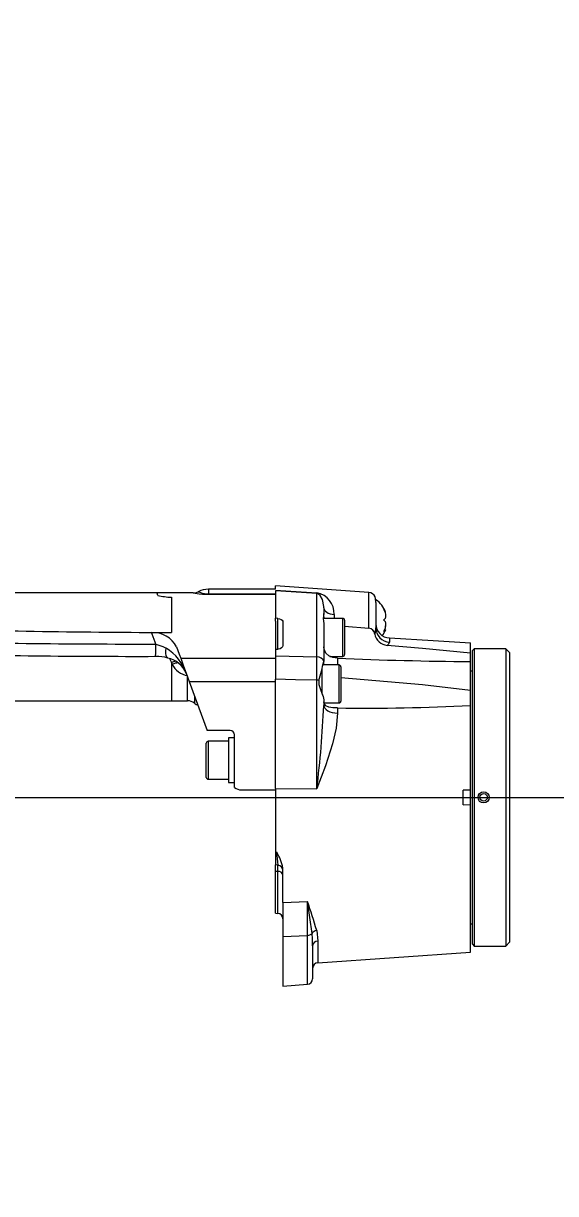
# Model space of a CAD drawing. Header units: millimetres. Extents: x 20 to 768, y 29 to 540.
# Drawn here: x 706.79 to 721.11, y 367.54 to 399.03 of the extents above; entities that cross this region are included whole.
import ezdxf

# ---------------------------------------------------------------- set-up
doc = ezdxf.new("R2010")
doc.units = ezdxf.units.MM
doc.linetypes.add('CENTERX2', pattern=[20.32, 12.7, -2.54, 2.54, -2.54])
doc.styles.add('SLDTEXTSTYLE0', font='TXT', dxfattribs={"width": 0.605})
doc.dimstyles.new('SLDDIMSTYLE1', dxfattribs={"dimtxt": 3.5, "dimasz": 3.5, "dimexe": 0, "dimexo": 0.0625, "dimgap": 0.875, "dimtad": 1, "dimtoh": 1, "dimdec": 4, "dimlfac": 10, "dimzin": 12, "dimdsep": 46, "dimtxsty": 'SLDTEXTSTYLE0', "dimsah": 1, "dimcen": 0.09, "dimadec": 1, "dimazin": 0, "dimtfac": 1, "dimtdec": 3, "dimtofl": 0, "dimtmove": 0, "dimatfit": 3, "dimfxl": 1, "dimfrac": 2, "dimtolj": 1, "dimtzin": 12, "dimarcsym": 0})

# ---------------------------------------------------------------- blocks, each defined once
blk = doc.blocks.new('*D16')
at = {"color": 7, "linetype": 'Continuous', "lineweight": 0, "transparency": 16777216}
for p, q in [((463.857, 404.246), (457.23, 405.414)), ((668.128, 378.198), (768.307, 378.198))]:
    blk.add_line(p, q, dxfattribs=at)
blk.add_arc((611.578, 378.198), 155.229, 0, 170, dxfattribs=at)
for points in [[(458.707, 405.154), (459.883, 408.494), (458.825, 408.693)], [(766.807, 378.198), (767.306, 381.704), (766.229, 381.692)]]:
    blk.add_solid(points, dxfattribs=at)
at = {"color": 7, "linetype": 'Continuous', "lineweight": 0, "transparency": 16777216, "char_height": 3.5, "attachment_point": 1, "rotation": 355, "style": 'SLDTEXTSTYLE0'}
for s, insert in [('170', (620.444, 537.784)), ('%%d', (628.434, 537.075))]:
    blk.add_mtext(s, dxfattribs=dict(at, insert=insert))
blk = doc.blocks.new('*D17')
at = {"color": 7, "linetype": 'Continuous', "lineweight": 0, "transparency": 16777216}
for p, q in [((668.128, 378.198), (767.702, 378.198)), ((463.857, 352.151), (457.826, 351.088))]:
    blk.add_line(p, q, dxfattribs=at)
blk.add_arc((611.578, 378.198), 154.624, 190, 0, dxfattribs=at)
for points in [[(766.202, 378.198), (765.624, 374.705), (766.701, 374.693)], [(459.303, 351.348), (459.421, 347.809), (460.479, 348.008)]]:
    blk.add_solid(points, dxfattribs=at)
at = {"color": 7, "linetype": 'Continuous', "lineweight": 0, "transparency": 16777216, "char_height": 3.5, "attachment_point": 1, "rotation": 5, "style": 'SLDTEXTSTYLE0'}
for s, insert in [('%%d', (627.595, 228.914)), ('170', (619.604, 228.225))]:
    blk.add_mtext(s, dxfattribs=dict(at, insert=insert))

msp = doc.modelspace()

# ---------------------------------------------------------------- linework, layer by layer
at = {"color": 7, "linetype": 'Continuous', "lineweight": 15}
for p, q in [((716.08851, 383.711494), (713.574553, 383.887287)), ((713.574553, 383.814301), (713.574553, 383.887287)), ((710.39033, 383.698194), (705.602557, 383.698319)), ((711.361581, 383.698484), (710.39033, 383.698484)), ((710.774553, 383.582244), (710.774553, 382.635544)), ((713.574553, 383.798485), (711.773086, 383.798485)), ((711.773086, 383.675327), (711.773086, 383.654627)), ((711.773086, 383.675327), (713.574553, 383.675327)), ((713.574553, 383.654627), (711.773086, 383.654627)), ((713.574553, 383.775197), (714.688504, 383.69957)), ((714.688504, 383.681297), (713.574553, 383.757523)), ((713.574553, 383.757523), (713.574553, 383.016883)), ((714.688504, 381.97888), (714.688504, 383.681297)), ((714.874554, 383.299036), (714.874554, 383.150923)), ((716.274548, 383.442001), (716.274548, 382.762088)), ((713.637627, 383.010706), (713.574553, 383.016883)), ((713.574553, 382.938398), (713.574553, 383.016883)), ((713.574553, 382.938398), (713.574553, 382.190134)), ((713.77455, 382.923735), (713.77455, 382.285825)), ((715.384555, 383.014447), (714.865435, 383.014447)), ((714.874554, 383.058469), (714.874554, 383.150923)), ((715.434552, 382.964447), (715.434552, 382.048187)), ((710.243214, 382.631678), (710.774553, 382.635544)), ((714.874554, 382.875802), (714.874554, 381.862721)), ((715.434552, 382.80781), (716.08851, 382.753594)), ((716.538859, 382.718614), (716.511321, 382.718614)), ((716.646648, 382.490092), (716.646648, 382.3759)), ((718.824554, 382.076014), (718.824554, 382.354145)), ((713.574553, 382.188196), (713.637627, 382.18833)), ((713.574553, 382.188196), (713.574553, 382.006754)), ((713.574553, 382.006754), (713.574553, 381.945578)), ((713.574553, 382.006754), (714.688504, 381.97888)), ((713.574553, 382.006754), (713.574553, 381.380571)), ((715.040398, 381.992446), (715.384555, 381.992446)), ((715.434552, 382.048187), (715.434552, 382.042447)), ((718.824554, 381.85357), (718.824554, 382.076014)), ((718.924559, 382.198484), (718.87455, 382.148485)), ((718.87455, 374.248484), (718.87455, 382.148485)), ((719.774557, 382.198484), (718.924559, 382.198484)), ((718.924559, 382.198484), (718.924559, 374.198485)), ((719.874549, 382.098485), (719.774557, 382.198484)), ((719.774557, 382.198484), (719.774557, 374.198485)), ((719.874549, 382.098485), (719.874549, 374.298484)), ((711.025679, 381.945578), (713.574553, 381.945578)), ((713.574553, 381.945578), (713.574553, 381.380571)), ((714.834547, 380.976881), (714.834547, 381.674824)), ((715.284551, 381.762726), (714.857602, 381.762726)), ((714.874554, 381.862721), (714.874113, 381.851407)), ((714.874554, 381.761747), (714.874554, 381.862721)), ((715.334559, 381.712726), (715.334559, 380.790726)), ((718.824554, 381.071294), (718.824554, 381.85357)), ((713.574553, 378.435624), (713.574553, 381.380571)), ((718.87455, 381.598485), (718.824554, 381.598485)), ((711.254603, 381.316624), (711.734367, 379.998484)), ((711.254603, 381.316624), (713.574553, 381.316624)), ((714.688504, 378.431547), (714.688504, 381.348163)), ((718.824554, 380.668089), (718.824554, 381.071294)), ((710.774553, 380.798485), (711.207396, 380.798485)), ((714.874554, 380.817375), (714.874554, 380.670353)), ((714.878154, 380.740726), (715.284551, 380.740726)), ((711.441625, 380.698485), (711.479587, 380.698485)), ((715.246654, 380.604688), (715.246654, 380.46543)), ((718.824554, 378.394316), (718.824554, 380.668089)), ((712.354553, 379.998484), (711.734367, 379.998484)), ((712.474549, 379.798485), (712.314558, 379.798485)), ((712.314558, 379.798485), (712.314558, 378.598485)), ((712.474549, 378.462074), (712.474549, 379.878484)), ((711.714554, 378.794634), (711.714554, 379.659485)), ((712.314558, 379.709485), (711.764551, 379.709485)), ((711.714554, 378.737485), (711.714554, 378.794634)), ((711.764551, 378.687485), (712.314558, 378.687485)), ((712.314558, 378.598485), (712.474549, 378.598485)), ((712.65924, 378.398485), (713.574553, 378.398485)), ((713.574553, 378.435624), (713.574553, 376.723593)), ((713.574553, 378.435624), (714.688504, 378.431547)), ((718.624556, 378.000279), (718.624556, 378.39669)), ((718.824554, 378.394316), (718.624556, 378.39669)), ((718.824554, 378.002653), (718.824554, 378.394316)), ((718.624556, 378.000279), (718.824554, 378.002653)), ((718.824554, 374.034499), (718.824554, 378.002653)), ((713.574553, 376.723593), (713.614095, 376.719594)), ((713.574553, 376.723593), (713.574553, 376.380987)), ((713.637627, 376.375469), (713.574553, 376.380987)), ((713.574553, 376.20675), (713.574553, 376.380987)), ((713.637627, 376.203224), (713.637627, 376.375469)), ((713.637627, 376.203224), (713.574553, 376.20675)), ((713.574553, 375.080987), (713.574553, 376.20675)), ((713.77455, 375.367168), (713.77455, 376.298611)), ((713.77455, 375.367168), (714.435017, 375.396116)), ((713.77455, 375.367168), (713.77455, 374.45648)), ((714.435017, 374.485428), (714.435017, 375.396116)), ((713.574553, 375.080987), (713.637627, 375.075469)), ((718.824554, 374.798484), (718.87455, 374.798484)), ((713.77455, 374.45648), (714.435017, 374.485428)), ((713.77455, 374.45648), (713.77455, 373.121565)), ((714.683974, 374.617424), (714.714086, 374.332496)), ((714.574552, 374.20254), (714.574552, 373.317384)), ((718.87455, 374.248484), (718.924559, 374.198485)), ((718.924559, 374.198485), (719.774557, 374.198485)), ((719.774557, 374.198485), (719.874549, 374.298484)), ((714.714086, 373.747068), (718.824554, 374.034499)), ((713.77455, 373.121565), (714.435017, 373.167749))]:
    msp.add_line(p, q, dxfattribs=at)
at = {"color": 8, "linetype": 'Continuous', "lineweight": 15}
for p, q in [((710.411591, 383.632775), (710.39033, 383.69119)), ((711.773086, 383.798485), (711.773086, 383.675327)), ((716.08851, 382.753594), (716.08851, 383.711494)), ((713.637627, 382.187507), (713.637627, 383.010706)), ((715.153623, 383.123625), (715.153623, 383.014447)), ((715.384555, 381.992446), (715.384555, 383.014447)), ((710.774553, 381.836099), (710.774553, 380.798485)), ((715.246654, 381.943226), (715.246654, 381.762726)), ((715.284551, 380.740726), (715.284551, 381.762726)), ((711.207396, 380.798485), (711.207396, 381.446319)), ((711.395955, 380.928249), (711.395955, 380.731818)), ((711.764551, 379.709485), (711.764551, 378.750833)), ((711.764551, 378.750833), (711.764551, 378.687485)), ((713.637627, 375.075469), (713.637627, 376.203224)), ((714.435017, 373.167749), (714.435017, 374.485428)), ((714.714086, 374.332496), (714.714086, 373.747068))]:
    msp.add_line(p, q, dxfattribs=at)
at = {"color": 8, "linetype": 'Continuous', "lineweight": 15, "flags": 128}
for points in [[(711.773086, 383.654627), (711.689794, 383.656365), (711.615456, 383.660869), (711.519081, 383.670948), (711.419052, 383.686684), (711.376137, 383.695177), (711.360824, 383.698473), (711.361581, 383.698309)], [(711.499381, 383.731344), (711.498243, 383.731803), (711.537063, 383.716246), (711.603749, 383.69592), (711.668003, 383.683148), (711.717558, 383.677497), (711.761964, 383.675413), (711.773086, 383.675327)], [(710.678858, 381.950107), (710.67347, 381.950518), (710.649205, 381.972482), (710.632301, 382.012813), (710.623753, 382.069144), (710.624063, 382.138165), (710.633213, 382.215822)], [(710.774553, 381.836092), (710.774553, 381.836097), (710.733009, 381.930088)], [(710.774553, 381.836099), (710.877037, 381.865622), (710.880727, 381.866246)]]:
    msp.add_lwpolyline(points, dxfattribs=at)
at = {"color": 7, "linetype": 'Continuous', "lineweight": 15, "flags": 128}
for points in [[(714.874554, 383.299036), (714.873743, 383.333182), (714.838565, 383.519051), (714.776445, 383.631354), (714.732528, 383.667888), (714.709437, 383.677568), (714.701176, 383.679599), (714.693106, 383.680878), (714.688504, 383.681297)], [(714.874554, 383.299036), (714.879823, 383.266238), (714.895428, 383.23459), (714.920831, 383.205205), (714.955151, 383.179113), (714.997161, 383.157231), (715.045405, 383.140326), (715.098167, 383.128991), (715.153623, 383.123625)], [(716.48382, 383.265481), (716.523624, 383.17823), (716.538763, 383.113158), (716.539193, 383.055091), (716.525877, 383.013121), (716.499818, 382.9857), (716.48382, 382.978493)], [(713.637627, 383.010706), (713.685274, 383.001793), (713.72633, 382.985461), (713.756431, 382.963335), (713.7725, 382.937317), (713.77455, 382.923735)], [(714.874554, 383.058469), (714.880669, 383.024499), (714.886201, 383.014447)], [(716.48382, 382.978493), (716.523624, 382.934153), (716.538763, 382.882784), (716.539193, 382.819237), (716.525877, 382.754819), (716.499818, 382.69003), (716.48382, 382.661496)], [(710.356748, 382.325577), (710.337502, 382.377466), (710.257119, 382.594178), (710.243214, 382.631678)], [(716.244042, 382.593294), (716.262484, 382.647909), (716.274548, 382.762088)], [(716.48382, 382.661496), (716.523612, 382.704405), (716.538763, 382.71811), (716.539109, 382.713667)], [(716.523624, 382.718739), (716.538763, 382.783811), (716.539014, 382.81839)], [(710.356748, 382.325577), (710.549099, 382.260071), (710.633213, 382.215822)], [(716.646648, 382.3759), (716.610456, 382.312321), (716.577602, 382.288568)], [(716.646648, 382.490092), (717.818141, 382.41636), (718.824554, 382.354145)], [(710.916186, 382.246413), (710.951728, 382.148755), (710.988236, 382.048454), (711.025679, 381.945578)], [(713.77455, 382.285825), (713.765931, 382.25116), (713.740719, 382.221008), (713.702441, 382.199609), (713.656199, 382.189218), (713.637627, 382.18833)], [(715.246654, 381.943226), (715.121103, 381.960662), (715.013194, 382.003162), (714.926482, 382.079127), (714.880741, 382.183061), (714.874554, 382.246219)], [(718.824554, 382.076014), (717.533255, 382.205282), (716.577602, 382.288568)], [(710.798258, 381.782428), (710.786438, 381.809169), (710.774553, 381.836064)], [(711.025679, 381.945578), (711.093706, 381.75868), (711.171407, 381.545203), (711.254603, 381.316624)], [(714.688504, 381.348163), (714.68941, 381.687346), (714.688504, 381.97888)], [(714.688504, 381.348163), (714.116323, 381.364843), (713.574553, 381.380571)], [(718.824554, 381.071294), (717.533255, 381.225592), (715.334559, 381.417454)], [(714.745844, 381.3475), (714.740014, 381.318744), (714.74253, 381.238293), (714.799905, 381.076826), (714.859236, 380.914017), (714.874542, 380.819987), (714.874554, 380.817375)], [(704.938555, 380.798533), (707.836414, 380.798536), (710.774553, 380.798537)], [(715.246654, 380.604688), (715.121103, 380.608663), (715.013194, 380.622932), (714.926482, 380.659066), (714.880741, 380.722344), (714.874554, 380.766322)], [(715.246654, 380.46543), (715.207911, 380.063882), (715.109432, 379.639973), (714.918149, 379.047416), (714.690006, 378.435483), (714.688504, 378.431547)], [(714.874554, 380.670353), (714.881575, 380.632037), (714.902389, 380.595065), (714.936257, 380.560736), (714.982009, 380.530254), (715.038026, 380.50469), (715.102351, 380.48494), (715.172708, 380.471699), (715.246654, 380.46543)], [(714.559496, 374.538161), (714.503754, 374.968932), (714.435554, 375.392809), (714.435017, 375.396116)], [(714.574552, 374.20254), (714.570225, 374.387776), (714.559496, 374.538161)]]:
    msp.add_lwpolyline(points, dxfattribs=at)
at = {"color": 7, "linetype": 'Continuous', "lineweight": 15}
for centre, radius in [((719.173596, 378.197188), 0.149449), ((719.174553, 378.198485), 0.1)]:
    msp.add_circle(centre, radius, dxfattribs=at)
at = {"color": 7, "linetype": 'CENTERX2', "lineweight": 0}
msp.add_arc((611.578143, 378.198485), 150, 190, 170, dxfattribs=at)
at = {"color": 7, "linetype": 'Continuous', "lineweight": 15}
for centre, radius, start, end in [((710.945836, 386.141364), 2.564846, 257.9775385, 266.1708937), ((711.370699, 383.948653), 0.249875, 267.9020762, 300.6623249), ((711.773081, 383.198485), 0.6, 90, 117.1752575), ((714.933142, 383.690434), 0.244809, 177.8611798, 182.1388202), ((714.598635, 383.151213), 0.555673, 357.1542034, 80.6926729), ((716.074553, 383.511982), 0.2, 23.6422078, 86), ((715.65183, 383.442967), 0.622718, 359.9110618, 13.7916875), ((715.884655, 382.936546), 0.7, 20.6790916, 55.8054808), ((716.26362, 383.063125), 0.299058, 23.0225557, 42.5819539), ((715.730371, 383.021088), 0.868062, 171.4984075, 189.6348541), ((715.384553, 382.964447), 0.05, 0, 90), ((711.524596, 668.665025), 286.030464, 268.45957589, 269.84975614), ((710.288457, 381.930308), 0.702827, 26.7283984, 93.6908539), ((716.057857, 382.56825), 0.187862, 7.6611377, 80.6091843), ((716.657583, 382.872987), 0.383052, 180.530199, 268.3641173), ((716.667168, 382.768028), 0.392665, 180.8668482, 267.0043897), ((715.884655, 382.960423), 0.7, 324.6524884, 339.3564328), ((709.83204, 642.411399), 260.086351, 268.57894088, 270.1155909), ((716.617874, 382.667574), 0.38114, 191.2382226, 263.9346527), ((709.883832, 653.172686), 271.179178, 268.73428467, 270.09870811), ((710.362593, 380.892836), 1.100517, 73.3374861, 90.6183475), ((709.943631, 381.110781), 1.302551, 18.9058019, 58.0345098), ((714.703024, 381.801155), 0.178316, 16.3683491, 94.6705345), ((715.384553, 382.042447), 0.05, 270, 360), ((710.539608, 381.276608), 0.68465, 22.2172876, 78.3336052), ((711.304155, 382.027951), 0.562328, 205.8883712, 260.0919538), ((701.766998, 384.919538), 13.461422, 344.6120304, 346.8253383), ((719.572148, 483.123586), 101.272775, 267.55207668, 269.57703935), ((715.284553, 381.712726), 0.05, 0, 90), ((714.676283, 377.807935), 3.540248, 88.8741479, 89.8022117), ((711.207396, 380.498485), 0.3, 51.0575587, 90), ((711.773081, 381.198485), 0.6, 231.0575587, 236.4528862), ((715.284553, 380.790726), 0.05, 270, 0), ((686.399423, 381.909569), 28.502083, 352.9909035, 357.5081046), ((715.985689, 439.886177), 59.286096, 269.28575675, 272.74460967), ((712.354553, 379.878485), 0.12, 0, 90), ((711.764553, 379.659485), 0.05, 90, 180), ((711.764553, 378.737485), 0.05, 180, 270), ((712.659243, 378.698485), 0.3, 232.0021988, 270), ((712.570041, 376.080588), 1.224082, 10.2598115, 31.4684498), ((716.381899, 376.735994), 2.767853, 180.3394937, 187.4843042), ((713.624553, 376.226039), 0.15, 0, 85), ((713.651409, 376.077067), 0.126908, 13.9938758, 96.2347184), ((700.359464, 370.466858), 14.913711, 16.1590875, 19.3002489), ((713.624553, 374.926039), 0.15, 0, 85), ((714.437326, 374.653266), 0.167853, 269.212129, 316.7056942), ((714.701571, 374.452413), 0.165946, 96.0871121, 148.8874648), ((714.713802, 374.192914), 0.139582, 89.8830848, 176.0453879), ((714.724553, 373.597433), 0.15, 94, 180), ((714.424553, 373.317384), 0.15, 274, 0)]:
    msp.add_arc(centre, radius, start, end, dxfattribs=at)
at = {"color": 8, "linetype": 'Continuous', "lineweight": 15}
for centre, radius, start, end in [((705.471891, 382.244144), 4.885536, 357.0640461, 0.9550666), ((711.060543, 381.023509), 0.802964, 97.2192486, 109.0653525)]:
    msp.add_arc(centre, radius, start, end, dxfattribs=at)

# ---------------------------------------------------------------- dimensions: what is measured, and where the dimension line sits
at = {"color": 7, "linetype": 'Continuous', "lineweight": 0}
for base, line1, line2, picture, middle in [((625.107251, 532.836893), ((668.128225, 378.198485), (456.415654, 378.198485)), ((611.578143, 378.198485), (463.85698, 404.245711)), '*D16', (625.107251, 532.836893)), ((625.054523, 224.162753), ((611.578143, 378.198485), (463.85698, 352.151258)), ((668.128225, 378.198485), (456.415654, 378.198485)), '*D17', (625.054523, 224.162753))]:
    dim = msp.add_angular_dim_2l(base=base, line1=line1, line2=line2, text='170%%d', dimstyle='SLDDIMSTYLE1', dxfattribs=at)
    dim.commit()
    dim.dimension.update_dxf_attribs({"geometry": picture, "text_midpoint": middle, "dimtype": 162})

doc.saveas('drawing.dxf')
